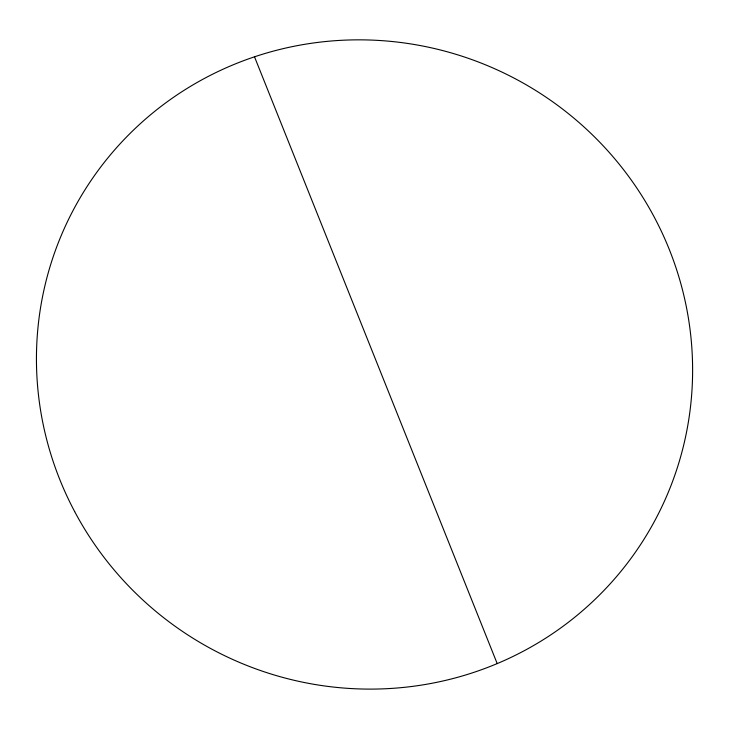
<?xml version="1.0" encoding="UTF-8"?>
<svg xmlns="http://www.w3.org/2000/svg" width="729" height="729" viewBox="0 0 729 729"><rect width="100%" height="100%" fill="white"/><g stroke="black" fill="none" stroke-linecap="round" stroke-linejoin="round"><path stroke-width="1.09" d="M254.503 56.807L497.196 663.59M74.668 511.594A329.645 323.047 29.2 0 0 642.559 541.529A329.645 323.047 29.2 0 0 376.355 40.305A329.645 323.047 29.2 0 0 74.668 511.594"/></g></svg>
